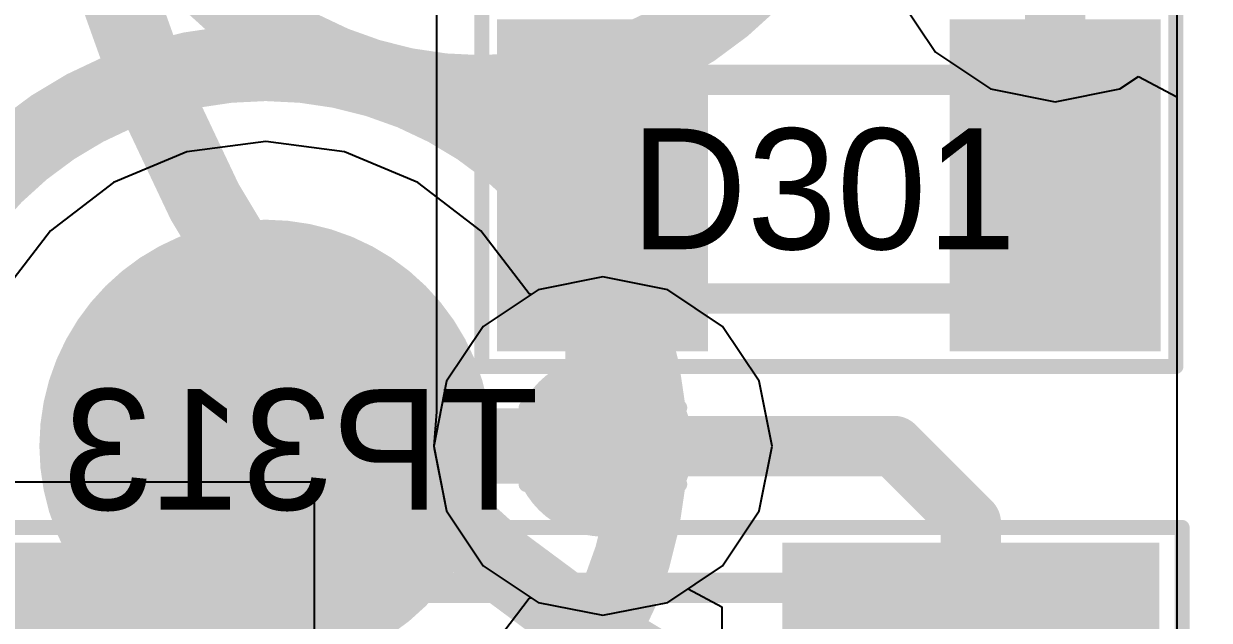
# Model space of a CAD drawing. Header units: millimetres. Extents: x 5 to 399, y 5 to 287.
# Drawn here: x 240.483 to 244.412, y 125.796 to 127.773 of the extents above; entities that cross this region are included whole.
import ezdxf

# ---------------------------------------------------------------- set-up
doc = ezdxf.new("R2010")
doc.units = ezdxf.units.MM
for name, color, linetype in [('BottomLayer', 5, 'Continuous'), ('BottomOverlay', 54, 'Continuous'), ('BottomPaste', 16, 'Continuous'), ('BottomSolder', 6, 'Continuous'), ('DrillDrawing', 1, 'Continuous'), ('DrillGuide', 244, 'Continuous'), ('Mechanical13', 56, 'Continuous'), ('Mechanical7', 56, 'Continuous'), ('MidLayer1', 16, 'Continuous'), ('MidLayer2', 76, 'Continuous'), ('MultiLayer', 9, 'Continuous'), ('TopLayer', 1, 'Continuous'), ('TopOverlay', 2, 'Continuous'), ('TopPaste', 8, 'Continuous'), ('TopSolder', 216, 'Continuous'), ('ViaHoleLayer', 16, 'Continuous')]:
    doc.layers.add(name, color=color, linetype=linetype)

# ---------------------------------------------------------------- blocks, each defined once
blk = doc.blocks.new('1206_R_88')
at = {"layer": 'Mechanical13', "const_width": 0.1}
for points in [[(-1.5998, 0.8002), (-1.5998, -0.7999)], [(1.6002, 0.8002), (1.6002, -0.7999)], [(1.6002, -0.7999), (-1.5998, -0.7999)]]:
    blk.add_lwpolyline(points, dxfattribs=at)
at = {"layer": 'Mechanical13', "const_width": 0.05}
for points in [[(-1.6248, -0.7999, 1), (-1.5748, -0.7999, 1)], [(-1.6248, -0.7999, 1), (-1.5748, -0.7999, 1)], [(1.5752, -0.7999, 1), (1.6252, -0.7999, 1)], [(1.5752, -0.7999, 1), (1.6252, -0.7999, 1)]]:
    blk.add_lwpolyline(points, format="xyb", close=True, dxfattribs=at)
at = {"layer": 'TopLayer'}
for points in [[(-0.925, -0.9), (-0.925, 0.9), (-2.075, -0.9), (-2.075, 0.9)], [(2.075, -0.9), (2.075, 0.9), (0.925, -0.9), (0.925, 0.9)]]:
    blk.add_solid(points, dxfattribs=at)
at = {"layer": 'TopOverlay', "const_width": 0.05}
for points in [[(-2.2, 1), (-2.2, -1)], [(2.175, -1), (-2.2, -1)]]:
    blk.add_lwpolyline(points, dxfattribs=at)
at = {"layer": 'TopOverlay', "const_width": 0.025}
blk.add_lwpolyline([(-2.2125, -1, 1), (-2.1875, -1, 1)], format="xyb", close=True, dxfattribs=at)
blk.add_lwpolyline([(-2.2125, -1, 1), (-2.1875, -1, 1)], format="xyb", close=True, dxfattribs=at)
at = {"layer": 'TopPaste'}
for points in [[(-0.925, -0.9), (-0.925, 0.9), (-2.075, -0.9), (-2.075, 0.9)], [(2.075, -0.9), (2.075, 0.9), (0.925, -0.9), (0.925, 0.9)]]:
    blk.add_solid(points, dxfattribs=at)
at = {"layer": 'TopSolder'}
for points in [[(-0.875, -0.95), (-0.875, 0.95), (-2.125, -0.95), (-2.125, 0.95)], [(2.125, -0.95), (2.125, 0.95), (0.875, -0.95), (0.875, 0.95)]]:
    blk.add_solid(points, dxfattribs=at)
blk = doc.blocks.new('TP1_5MM_B_151')
at = {"layer": 'BottomLayer', "const_width": 0.75}
blk.add_lwpolyline([(-0.375, 0, 1), (0.375, 0, 1)], format="xyb", close=True, dxfattribs=at)
at = {"layer": 'BottomOverlay'}
for points, const_width in [([(1.27, 0, 1), (-1.27, 0, 1)], 0.254), ([(-1.3335, 0, 1), (-1.2065, 0, 1)], 0.127), ([(1.2065, 0, 1), (1.3335, 0, 1)], 0.127)]:
    blk.add_lwpolyline(points, format="xyb", close=True, dxfattribs=dict(at, const_width=const_width))
at = {"layer": 'BottomPaste', "const_width": 0.75}
blk.add_lwpolyline([(-0.375, 0, 1), (0.375, 0, 1)], format="xyb", close=True, dxfattribs=at)
at = {"layer": 'BottomSolder', "const_width": 0.75}
blk.add_lwpolyline([(-0.375, 0, 1), (0.375, 0, 1)], format="xyb", close=True, dxfattribs=at)
blk = doc.blocks.new('TP1_5MM_B_152')
at = {"layer": 'BottomLayer', "const_width": 0.75}
blk.add_lwpolyline([(-0.375, 0, 1), (0.375, 0, 1)], format="xyb", close=True, dxfattribs=at)
at = {"layer": 'BottomOverlay'}
for points, const_width in [([(1.27, 0, 1), (-1.27, 0, 1)], 0.254), ([(-1.3335, 0, 1), (-1.2065, 0, 1)], 0.127), ([(1.2065, 0, 1), (1.3335, 0, 1)], 0.127)]:
    blk.add_lwpolyline(points, format="xyb", close=True, dxfattribs=dict(at, const_width=const_width))
at = {"layer": 'BottomPaste', "const_width": 0.75}
blk.add_lwpolyline([(-0.375, 0, 1), (0.375, 0, 1)], format="xyb", close=True, dxfattribs=at)
at = {"layer": 'BottomSolder', "const_width": 0.75}
blk.add_lwpolyline([(-0.375, 0, 1), (0.375, 0, 1)], format="xyb", close=True, dxfattribs=at)
blk = doc.blocks.new('0603_LED_281')
at = {"layer": 'Mechanical13', "const_width": 0.1}
for points in [[(-0.8125, 0.35), (0.8375, 0.35)], [(-0.8125, -0.375), (-0.8125, 0.35)], [(0.8375, -0.375), (0.8375, 0.35)], [(-0.8125, -0.375), (0.8375, -0.375)]]:
    blk.add_lwpolyline(points, dxfattribs=at)
at = {"layer": 'Mechanical13', "const_width": 0.05}
for points in [[(-0.8375, 0.35, 1), (-0.7875, 0.35, 1)], [(-0.8375, 0.35, 1), (-0.7875, 0.35, 1)], [(0.8125, 0.35, 1), (0.8625, 0.35, 1)], [(0.8125, 0.35, 1), (0.8625, 0.35, 1)], [(-0.8375, -0.375, 1), (-0.7875, -0.375, 1)], [(-0.8375, -0.375, 1), (-0.7875, -0.375, 1)], [(0.8125, -0.375, 1), (0.8625, -0.375, 1)], [(0.8125, -0.375, 1), (0.8625, -0.375, 1)]]:
    blk.add_lwpolyline(points, format="xyb", close=True, dxfattribs=at)
at = {"layer": 'TopLayer'}
for points in [[(-0.45, -0.5), (-0.45, 0.5), (-1.05, -0.5), (-1.05, 0.5)], [(1.05, -0.5), (1.05, 0.5), (0.45, -0.5), (0.45, 0.5)]]:
    blk.add_solid(points, dxfattribs=at)
at = {"layer": 'TopOverlay', "const_width": 0.05}
for points in [[(-1.15, -0.6), (-1.15, 0.6)], [(-1.15, 0.6), (1.15, 0.6)], [(1.15, -0.6), (1.15, 0.6)], [(-1.15, -0.6), (1.15, -0.6)]]:
    blk.add_lwpolyline(points, dxfattribs=at)
at = {"layer": 'TopOverlay', "const_width": 0.025}
for points in [[(-1.1625, 0.6, 1), (-1.1375, 0.6, 1)], [(-1.1625, 0.6, 1), (-1.1375, 0.6, 1)], [(1.1375, 0.6, 1), (1.1625, 0.6, 1)], [(1.1375, 0.6, 1), (1.1625, 0.6, 1)], [(-1.1625, -0.6, 1), (-1.1375, -0.6, 1)], [(-1.1625, -0.6, 1), (-1.1375, -0.6, 1)], [(1.1375, -0.6, 1), (1.1625, -0.6, 1)], [(1.1375, -0.6, 1), (1.1625, -0.6, 1)]]:
    blk.add_lwpolyline(points, format="xyb", close=True, dxfattribs=at)
at = {"layer": 'TopPaste'}
for points in [[(-0.45, -0.5), (-0.45, 0.5), (-1.05, -0.5), (-1.05, 0.5)], [(1.05, -0.5), (1.05, 0.5), (0.45, -0.5), (0.45, 0.5)]]:
    blk.add_solid(points, dxfattribs=at)
at = {"layer": 'TopSolder'}
for points in [[(-0.4, -0.55), (-0.4, 0.55), (-1.1, -0.55), (-1.1, 0.55)], [(1.1, -0.55), (1.1, 0.55), (0.4, -0.55), (0.4, 0.55)]]:
    blk.add_solid(points, dxfattribs=at)

msp = doc.modelspace()

# ---------------------------------------------------------------- linework, layer by layer
at = {"layer": 'BottomLayer'}
for p, q in [((244.3046, 134.6764), (244.3046, 122.9466)), ((241.285, 127.3818), (241.0239, 127.3475)), ((241.546, 127.3475), (241.285, 127.3818)), ((241.0239, 127.3475), (240.7807, 127.2467)), ((241.7893, 127.2467), (241.546, 127.3475)), ((240.7807, 127.2467), (240.5718, 127.0864)), ((241.9982, 127.0864), (241.7893, 127.2467)), ((240.5718, 127.0864), (240.4115, 126.8775)), ((242.1585, 126.8775), (241.9982, 127.0864)), ((242.4026, 126.934), (242.188, 126.8913)), ((242.6172, 126.8913), (242.4026, 126.934)), ((242.1646, 126.8757), (242.1585, 126.8775)), ((242.188, 126.8913), (242.1646, 126.8757)), ((242.7991, 126.7697), (242.6172, 126.8913)), ((242.9207, 126.5878), (242.7991, 126.7697)), ((242.9634, 126.3732), (242.9207, 126.5878)), ((242.9207, 126.1586), (242.9634, 126.3732)), ((242.7991, 125.9767), (242.9207, 126.1586)), ((242.6172, 125.8551), (242.7991, 125.9767)), ((241.9982, 125.66), (242.1585, 125.8689)), ((242.1585, 125.8689), (242.1646, 125.8707)), ((242.1646, 125.8707), (242.188, 125.8551)), ((242.188, 125.8551), (242.4026, 125.8124)), ((242.4026, 125.8124), (242.6172, 125.8551))]:
    msp.add_line(p, q, dxfattribs=at)
for points, const_width in [([(242.2526, 126.3732, 1), (242.5526, 126.3732, 1)], 0.3), ([(241.2225, 126.3732, 1), (241.3475, 126.3732, 1)], 0.125), ([(242.3401, 126.3732, 1), (242.4651, 126.3732, 1)], 0.125)]:
    msp.add_lwpolyline(points, format="xyb", close=True, dxfattribs=dict(at, const_width=const_width))
at = {"layer": 'BottomLayer', "const_width": 0.25}
msp.add_lwpolyline([(241.285, 126.3732), (242.4026, 126.3732)], dxfattribs=at)
at = {"layer": 'DrillDrawing', "const_width": 0.0508}
for points in [[(242.2756, 126.5002), (242.4026, 126.6272)], [(242.4026, 126.6272), (242.5296, 126.5002)], [(242.3264, 126.4494), (242.4026, 126.5256)], [(242.4026, 126.5256), (242.4788, 126.4494)], [(242.1486, 126.5002), (242.2756, 126.3732)], [(242.1486, 126.5002), (242.2756, 126.5002)], [(242.5296, 126.5002), (242.6566, 126.5002)], [(242.5296, 126.3732), (242.6566, 126.5002)], [(242.2502, 126.4494), (242.3264, 126.3732)], [(242.2502, 126.4494), (242.3264, 126.4494)], [(242.4788, 126.4494), (242.555, 126.4494)], [(242.4788, 126.3732), (242.555, 126.4494)], [(242.1486, 126.2462), (242.2756, 126.3732)], [(242.2502, 126.297), (242.3264, 126.3732)], [(242.4788, 126.3732), (242.555, 126.297)], [(242.5296, 126.3732), (242.6566, 126.2462)], [(242.2502, 126.297), (242.3264, 126.297)], [(242.3264, 126.297), (242.4026, 126.2208)], [(242.4026, 126.2208), (242.4788, 126.297)], [(242.4788, 126.297), (242.555, 126.297)], [(242.1486, 126.2462), (242.2756, 126.2462)], [(242.2756, 126.2462), (242.4026, 126.1192)], [(242.4026, 126.1192), (242.5296, 126.2462)], [(242.5296, 126.2462), (242.6566, 126.2462)]]:
    msp.add_lwpolyline(points, dxfattribs=at)
at = {"layer": 'DrillDrawing', "const_width": 0.0254}
for points in [[(242.3899, 126.6272, 1), (242.4153, 126.6272, 1)], [(242.3899, 126.6272, 1), (242.4153, 126.6272, 1)], [(242.3899, 126.5256, 1), (242.4153, 126.5256, 1)], [(242.3899, 126.5256, 1), (242.4153, 126.5256, 1)], [(242.1359, 126.5002, 1), (242.1613, 126.5002, 1)], [(242.1359, 126.5002, 1), (242.1613, 126.5002, 1)], [(242.2629, 126.5002, 1), (242.2883, 126.5002, 1)], [(242.2629, 126.5002, 1), (242.2883, 126.5002, 1)], [(242.5169, 126.5002, 1), (242.5423, 126.5002, 1)], [(242.5169, 126.5002, 1), (242.5423, 126.5002, 1)], [(242.6439, 126.5002, 1), (242.6693, 126.5002, 1)], [(242.6439, 126.5002, 1), (242.6693, 126.5002, 1)], [(242.2375, 126.4494, 1), (242.2629, 126.4494, 1)], [(242.2375, 126.4494, 1), (242.2629, 126.4494, 1)], [(242.3137, 126.4494, 1), (242.3391, 126.4494, 1)], [(242.3137, 126.4494, 1), (242.3391, 126.4494, 1)], [(242.4661, 126.4494, 1), (242.4915, 126.4494, 1)], [(242.4661, 126.4494, 1), (242.4915, 126.4494, 1)], [(242.5423, 126.4494, 1), (242.5677, 126.4494, 1)], [(242.5423, 126.4494, 1), (242.5677, 126.4494, 1)], [(242.2629, 126.3732, 1), (242.2883, 126.3732, 1)], [(242.2629, 126.3732, 1), (242.2883, 126.3732, 1)], [(242.3137, 126.3732, 1), (242.3391, 126.3732, 1)], [(242.3137, 126.3732, 1), (242.3391, 126.3732, 1)], [(242.4661, 126.3732, 1), (242.4915, 126.3732, 1)], [(242.4661, 126.3732, 1), (242.4915, 126.3732, 1)], [(242.5169, 126.3732, 1), (242.5423, 126.3732, 1)], [(242.5169, 126.3732, 1), (242.5423, 126.3732, 1)], [(242.2375, 126.297, 1), (242.2629, 126.297, 1)], [(242.2375, 126.297, 1), (242.2629, 126.297, 1)], [(242.3137, 126.297, 1), (242.3391, 126.297, 1)], [(242.3137, 126.297, 1), (242.3391, 126.297, 1)], [(242.4661, 126.297, 1), (242.4915, 126.297, 1)], [(242.4661, 126.297, 1), (242.4915, 126.297, 1)], [(242.5423, 126.297, 1), (242.5677, 126.297, 1)], [(242.5423, 126.297, 1), (242.5677, 126.297, 1)], [(242.1359, 126.2462, 1), (242.1613, 126.2462, 1)], [(242.1359, 126.2462, 1), (242.1613, 126.2462, 1)], [(242.2629, 126.2462, 1), (242.2883, 126.2462, 1)], [(242.2629, 126.2462, 1), (242.2883, 126.2462, 1)], [(242.3899, 126.2208, 1), (242.4153, 126.2208, 1)], [(242.3899, 126.2208, 1), (242.4153, 126.2208, 1)], [(242.5169, 126.2462, 1), (242.5423, 126.2462, 1)], [(242.5169, 126.2462, 1), (242.5423, 126.2462, 1)], [(242.6439, 126.2462, 1), (242.6693, 126.2462, 1)], [(242.6439, 126.2462, 1), (242.6693, 126.2462, 1)], [(242.3899, 126.1192, 1), (242.4153, 126.1192, 1)], [(242.3899, 126.1192, 1), (242.4153, 126.1192, 1)]]:
    msp.add_lwpolyline(points, format="xyb", close=True, dxfattribs=at)
at = {"layer": 'DrillGuide', "const_width": 0.125}
msp.add_lwpolyline([(242.3401, 126.3732, 1), (242.4651, 126.3732, 1)], format="xyb", close=True, dxfattribs=at)
at = {"layer": 'Mechanical7', "const_width": 0.254}
msp.add_lwpolyline([(248.5874, 129.0626, 1), (240.6118, 129.0626, 1)], format="xyb", close=True, dxfattribs=at)
at = {"layer": 'MidLayer1'}
for p, q in [((244.3046, 134.6764), (244.3046, 122.9466)), ((242.4026, 126.934), (242.188, 126.8913)), ((242.6172, 126.8913), (242.4026, 126.934)), ((242.188, 126.8913), (242.0061, 126.7697)), ((242.7991, 126.7697), (242.6172, 126.8913)), ((242.0061, 126.7697), (241.8845, 126.5878)), ((242.9207, 126.5878), (242.7991, 126.7697)), ((241.8845, 126.5878), (241.8418, 126.3732)), ((242.9634, 126.3732), (242.9207, 126.5878)), ((241.8418, 126.3732), (241.8845, 126.1586)), ((242.9207, 126.1586), (242.9634, 126.3732)), ((241.8845, 126.1586), (242.0061, 125.9767)), ((242.7991, 125.9767), (242.9207, 126.1586)), ((242.0061, 125.9767), (242.188, 125.8551)), ((242.6172, 125.8551), (242.7991, 125.9767)), ((242.188, 125.8551), (242.4026, 125.8124)), ((242.4026, 125.8124), (242.6172, 125.8551))]:
    msp.add_line(p, q, dxfattribs=at)
at = {"layer": 'MidLayer1', "const_width": 0.3}
msp.add_lwpolyline([(242.2526, 126.3732, 1), (242.5526, 126.3732, 1)], format="xyb", close=True, dxfattribs=at)
at = {"layer": 'MidLayer2'}
for p, q in [((243.3831, 127.8604), (243.5047, 127.6785)), ((243.5047, 127.6785), (243.6866, 127.5569)), ((244.1158, 127.5569), (244.1776, 127.5982)), ((244.1776, 127.5982), (244.3046, 127.5303)), ((243.6866, 127.5569), (243.9012, 127.5142)), ((243.9012, 127.5142), (244.1158, 127.5569)), ((244.3046, 127.5303), (244.3046, 122.9466)), ((242.4026, 126.934), (242.188, 126.8913)), ((242.6172, 126.8913), (242.4026, 126.934)), ((242.188, 126.8913), (242.0061, 126.7697)), ((242.7991, 126.7697), (242.6172, 126.8913)), ((242.0061, 126.7697), (241.8845, 126.5878)), ((242.9207, 126.5878), (242.7991, 126.7697)), ((241.8845, 126.5878), (241.8418, 126.3732)), ((242.9634, 126.3732), (242.9207, 126.5878)), ((241.8418, 126.3732), (241.8845, 126.1586)), ((242.9207, 126.1586), (242.9634, 126.3732)), ((241.8845, 126.1586), (242.0061, 125.9767)), ((242.7991, 125.9767), (242.9207, 126.1586)), ((242.0061, 125.9767), (242.188, 125.8551)), ((242.6172, 125.8551), (242.7991, 125.9767)), ((242.188, 125.8551), (242.4026, 125.8124)), ((242.4026, 125.8124), (242.6172, 125.8551))]:
    msp.add_line(p, q, dxfattribs=at)
at = {"layer": 'MidLayer2', "const_width": 0.3}
msp.add_lwpolyline([(242.2526, 126.3732, 1), (242.5526, 126.3732, 1)], format="xyb", close=True, dxfattribs=at)
at = {"layer": 'MultiLayer', "const_width": 0.3}
msp.add_lwpolyline([(242.2526, 126.3732, 1), (242.5526, 126.3732, 1)], format="xyb", close=True, dxfattribs=at)
at = {"layer": 'TopLayer'}
for p, q in [((241.8512, 127.8196), (241.8512, 126.4868)), ((241.8512, 126.4868), (241.8418, 126.3732)), ((241.8512, 126.4868), (241.8512, 126.4868)), ((241.8418, 126.3732), (241.8435, 126.3646)), ((241.8435, 126.3646), (241.8845, 126.1586)), ((241.4468, 126.2532), (239.7968, 126.2532)), ((241.4468, 123.9532), (241.4468, 126.2532)), ((241.8845, 126.1586), (242.0061, 125.9767)), ((242.0061, 125.9767), (242.188, 125.8551)), ((242.6172, 125.8551), (242.6848, 125.9003)), ((242.6848, 125.9003), (242.7968, 125.8404)), ((242.188, 125.8551), (242.4026, 125.8124)), ((242.4026, 125.8124), (242.6172, 125.8551)), ((242.7968, 125.8404), (242.7968, 123.9532))]:
    msp.add_line(p, q, dxfattribs=at)
for points, const_width in [([(243.9012, 127.2368), (243.9012, 128.075)], 0.2), ([(242.4012, 127.2368), (242.4026, 127.2354)], 0.25), ([(242.4026, 126.3732), (242.4026, 127.2354)], 0.25), ([(242.4026, 126.3732), (243.3678, 126.3732)], 0.2), ([(243.3678, 126.3732), (243.6218, 126.1192)], 0.2), ([(243.6218, 125.1032), (243.6218, 126.1192)], 0.2)]:
    msp.add_lwpolyline(points, dxfattribs=dict(at, const_width=const_width))
for points, const_width in [([(242.3387, 127.2368, 1), (242.4637, 127.2368, 1)], 0.125), ([(242.3401, 127.2354, 1), (242.4651, 127.2354, 1)], 0.125), ([(242.3401, 127.2354, 1), (242.4651, 127.2354, 1)], 0.125), ([(243.8512, 127.2368, 1), (243.9512, 127.2368, 1)], 0.1), ([(242.2526, 126.3732, 1), (242.5526, 126.3732, 1)], 0.3), ([(242.3401, 126.3732, 1), (242.4651, 126.3732, 1)], 0.125), ([(242.3526, 126.3732, 1), (242.4526, 126.3732, 1)], 0.1), ([(243.3178, 126.3732, 1), (243.4178, 126.3732, 1)], 0.1), ([(243.3178, 126.3732, 1), (243.4178, 126.3732, 1)], 0.1), ([(243.5718, 126.1192, 1), (243.6718, 126.1192, 1)], 0.1), ([(243.5718, 126.1192, 1), (243.6718, 126.1192, 1)], 0.1)]:
    msp.add_lwpolyline(points, format="xyb", close=True, dxfattribs=dict(at, const_width=const_width))
at = {"layer": 'ViaHoleLayer', "const_width": 0.125}
msp.add_lwpolyline([(242.3401, 126.3732, 1), (242.4651, 126.3732, 1)], format="xyb", close=True, dxfattribs=at)

# ---------------------------------------------------------------- block references
for name, p, rotation in [('TP1_5MM_B_151', (241.9962, 128.8116), 90), ('0603_LED_281', (243.1512, 127.2368), 360), ('TP1_5MM_B_152', (241.285, 126.3732), 90), ('1206_R_88', (242.1218, 125.1032), 180)]:
    msp.add_blockref(name, p, dxfattribs=dict(rotation=rotation))

# ---------------------------------------------------------------- texts
at = {"layer": 'BottomOverlay', "text_generation_flag": 2}
msp.add_text('TP313', height=0.4, dxfattribs=at).set_placement((242.189, 126.1618))
at = {"layer": 'TopOverlay'}
msp.add_text('D301', height=0.4, dxfattribs=at).set_placement((242.4938, 127.0254))

doc.saveas('drawing.dxf')
